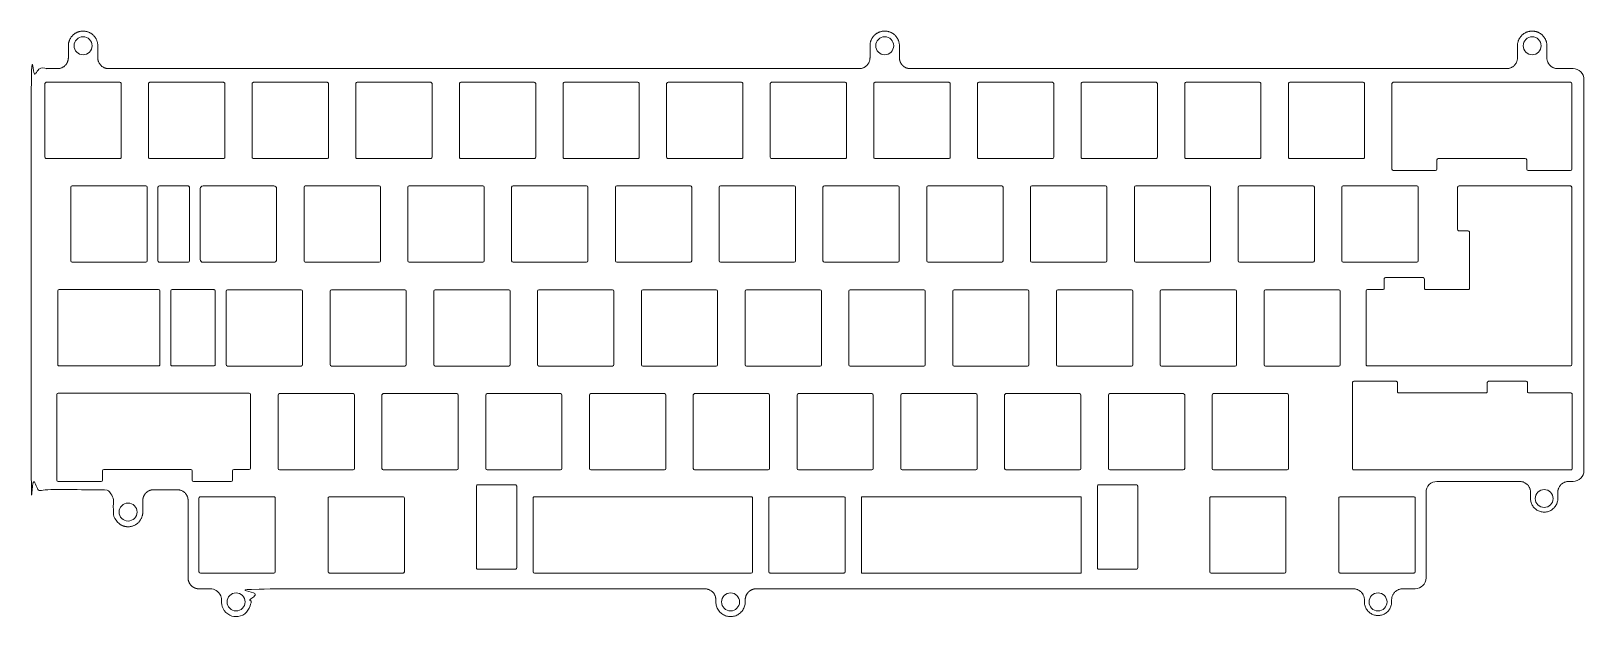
# Model space of a CAD drawing. Header units: millimetres. Extents: x -143 to 143, y -54 to 54.
import ezdxf

# ---------------------------------------------------------------- set-up
doc = ezdxf.new("R2010")
doc.units = ezdxf.units.MM
doc.layers.get('0').update_dxf_attribs({"lineweight": 18})

msp = doc.modelspace()

# ---------------------------------------------------------------- linework, layer by layer
at = {"color": 0, "linetype": 'Continuous'}
for p, q in [((9.45, 46.83), (-128.3, 46.83)), ((128.3, 46.83), (18.85, 46.83)), ((107.26, 28.39), (107.26, 44.08)), ((107.51, 44.33), (140.01, 44.33)), ((140.26, 44.08), (140.26, 28.39)), ((115.52, 30.08), (115.52, 28.39)), ((131.74, 30.33), (115.77, 30.33)), ((131.99, 29.23), (131.99, 30.08)), ((131.99, 28.39), (131.99, 29.23)), ((115.27, 28.14), (107.51, 28.14)), ((140.01, 28.14), (132.24, 28.14)), ((-137.81, -28.67), (-137.81, -12.98)), ((-137.56, -12.73), (-102.53, -12.73)), ((-102.28, -12.98), (-102.28, -26.48)), ((-129.44, -26.98), (-129.44, -28.67)), ((-113.21, -26.73), (-129.19, -26.73)), ((-112.96, -28.67), (-112.96, -26.98)), ((-105.56, -26.98), (-105.56, -28.67)), ((-102.53, -26.73), (-105.31, -26.73)), ((-129.69, -28.92), (-137.56, -28.92)), ((-105.81, -28.92), (-112.71, -28.92)), ((-9.45, -48.62), (100.2, -48.62))]:
    msp.add_line(p, q, dxfattribs=at)
for p, q in [((-135.25, 11.56), (-135.25, 25.06)), ((-135, 25.31), (-121.5, 25.31)), ((-121.25, 25.06), (-121.25, 11.56)), ((-111.48, 11.81), (-111.48, 24.81)), ((-110.98, 25.31), (-97.98, 25.31)), ((-97.48, 24.81), (-97.48, 11.81)), ((-92.43, 11.51), (-92.43, 25.11)), ((-92.23, 25.31), (-78.63, 25.31)), ((-78.43, 25.11), (-78.43, 11.51)), ((-73.38, 11.56), (-73.38, 25.06)), ((-73.13, 25.31), (-59.63, 25.31)), ((-59.38, 25.06), (-59.38, 11.56)), ((-54.33, 11.56), (-54.33, 25.06)), ((-54.08, 25.31), (-40.58, 25.31)), ((-40.33, 25.06), (-40.33, 11.56)), ((-35.28, 11.56), (-35.28, 25.06)), ((-35.03, 25.31), (-21.53, 25.31)), ((-21.28, 25.06), (-21.28, 11.56)), ((-16.23, 11.56), (-16.23, 25.06)), ((-15.98, 25.31), (-2.48, 25.31)), ((-2.23, 25.06), (-2.23, 11.56)), ((2.82, 11.56), (2.82, 25.06)), ((3.07, 25.31), (16.57, 25.31)), ((16.82, 25.06), (16.82, 11.56)), ((21.87, 11.56), (21.87, 25.06)), ((22.12, 25.31), (35.62, 25.31)), ((35.87, 25.06), (35.87, 11.56)), ((40.92, 11.56), (40.92, 25.06)), ((41.17, 25.31), (54.67, 25.31)), ((54.92, 25.06), (54.92, 11.56)), ((59.97, 11.56), (59.97, 25.06)), ((60.22, 25.31), (73.72, 25.31)), ((73.97, 25.06), (73.97, 11.56)), ((79.02, 11.56), (79.02, 25.06)), ((79.27, 25.31), (92.77, 25.31)), ((93.02, 25.06), (93.02, 11.56)), ((98.07, 11.56), (98.07, 25.06)), ((98.32, 25.31), (111.82, 25.31)), ((112.07, 25.06), (112.07, 11.56)), ((-121.5, 11.31), (-135, 11.31)), ((-97.98, 11.31), (-110.98, 11.31)), ((-78.63, 11.31), (-92.23, 11.31)), ((-59.63, 11.31), (-73.13, 11.31)), ((-40.58, 11.31), (-54.08, 11.31)), ((-21.53, 11.31), (-35.03, 11.31)), ((-2.48, 11.31), (-15.98, 11.31)), ((16.57, 11.31), (3.07, 11.31)), ((35.62, 11.31), (22.12, 11.31)), ((54.67, 11.31), (41.17, 11.31)), ((73.72, 11.31), (60.22, 11.31)), ((92.77, 11.31), (79.27, 11.31)), ((111.82, 11.31), (98.32, 11.31)), ((-106.72, -7.49), (-106.72, 6)), ((-106.47, 6.25), (-92.97, 6.25)), ((-92.72, 6), (-92.72, -7.49)), ((-87.67, -7.49), (-87.67, 6)), ((-87.42, 6.25), (-73.92, 6.25)), ((-73.67, 6), (-73.67, -7.49)), ((-68.62, -7.49), (-68.62, 6)), ((-68.37, 6.25), (-54.87, 6.25)), ((-54.62, 6), (-54.62, -7.49)), ((-49.57, -7.49), (-49.57, 6)), ((-49.32, 6.25), (-35.82, 6.25)), ((-35.57, 6), (-35.57, -7.49)), ((-30.52, -7.5), (-30.52, 6)), ((-30.27, 6.25), (-16.77, 6.25)), ((-16.52, 6), (-16.52, -7.5)), ((-11.47, -7.5), (-11.47, 6)), ((-11.22, 6.25), (2.28, 6.25)), ((2.53, 6), (2.53, -7.5)), ((7.58, -7.5), (7.58, 6)), ((7.83, 6.25), (21.33, 6.25)), ((21.58, 6), (21.58, -7.5)), ((26.63, -7.5), (26.63, 6)), ((26.88, 6.25), (40.38, 6.25)), ((40.63, 6), (40.63, -7.5)), ((45.68, -7.5), (45.68, 6)), ((45.93, 6.25), (59.43, 6.25)), ((59.68, 6), (59.68, -7.5)), ((64.73, -7.5), (64.73, 6)), ((64.98, 6.25), (78.48, 6.25)), ((78.73, 6), (78.73, -7.5)), ((83.78, -7.5), (83.78, 6)), ((84.03, 6.25), (97.53, 6.25)), ((97.78, 6), (97.78, -7.5)), ((-92.97, -7.74), (-106.47, -7.74)), ((-73.92, -7.74), (-87.42, -7.74)), ((-54.87, -7.74), (-68.37, -7.74)), ((-35.82, -7.74), (-49.32, -7.74)), ((-16.77, -7.75), (-30.27, -7.75)), ((2.28, -7.75), (-11.22, -7.75)), ((21.33, -7.75), (7.83, -7.75)), ((40.38, -7.75), (26.88, -7.75)), ((59.43, -7.75), (45.93, -7.75)), ((78.48, -7.75), (64.98, -7.75)), ((97.53, -7.75), (84.03, -7.75)), ((-97.19, -26.54), (-97.19, -13.05)), ((-96.94, -12.8), (-83.44, -12.8)), ((-83.19, -13.05), (-83.19, -26.54)), ((-78.14, -26.54), (-78.14, -13.05)), ((-77.89, -12.8), (-64.39, -12.8)), ((-64.14, -13.05), (-64.14, -26.54)), ((-59.09, -26.54), (-59.09, -13.05)), ((-58.84, -12.8), (-45.34, -12.8)), ((-45.09, -13.05), (-45.09, -26.54)), ((-40.04, -26.55), (-40.04, -13.05)), ((-39.79, -12.8), (-26.29, -12.8)), ((-26.04, -13.05), (-26.04, -26.55)), ((-20.99, -26.55), (-20.99, -13.05)), ((-20.74, -12.8), (-7.24, -12.8)), ((-6.99, -13.05), (-6.99, -26.55)), ((-1.94, -26.55), (-1.94, -13.05)), ((-1.69, -12.8), (11.81, -12.8)), ((12.06, -13.05), (12.06, -26.55)), ((17.11, -26.55), (17.11, -13.05)), ((17.36, -12.8), (30.86, -12.8)), ((31.11, -13.05), (31.11, -26.55)), ((36.16, -26.55), (36.16, -13.05)), ((36.41, -12.8), (49.91, -12.8)), ((50.16, -13.05), (50.16, -26.55)), ((55.21, -26.55), (55.21, -13.05)), ((55.46, -12.8), (68.96, -12.8)), ((69.21, -13.05), (69.21, -26.55)), ((74.26, -26.55), (74.26, -13.05)), ((74.51, -12.8), (88.01, -12.8)), ((88.26, -13.05), (88.26, -26.55)), ((-83.44, -26.79), (-96.94, -26.79)), ((-64.39, -26.79), (-77.89, -26.79)), ((-45.34, -26.79), (-58.84, -26.79)), ((-26.29, -26.8), (-39.79, -26.8)), ((-7.24, -26.8), (-20.74, -26.8)), ((11.81, -26.8), (-1.69, -26.8)), ((30.86, -26.8), (17.36, -26.8)), ((49.91, -26.8), (36.41, -26.8)), ((68.96, -26.8), (55.46, -26.8)), ((88.01, -26.8), (74.51, -26.8))]:
    msp.add_line(p, q)
for points in [[(140.5, -28.92, 0.414213), (142.5, -26.92), (142.5, 44.83, 0.414213), (140.5, 46.83), (137.7, 46.83)], [(130.7, -28.92), (115.51, -28.92, 0.414214), (113.51, -30.92), (113.51, -46.62, -0.414213), (111.51, -48.62), (109.2, -48.62)]]:
    msp.add_lwpolyline(points, format="xyb", dxfattribs=at)
for points in [[(-126.25, 30.33), (-139.75, 30.33, -0.414214), (-140, 30.58), (-140, 44.08, -0.414214), (-139.75, 44.33), (-126.25, 44.33, -0.414214), (-126, 44.08), (-126, 30.58, -0.414214)], [(-107.23, 30.33), (-120.73, 30.33, -0.414214), (-120.98, 30.58), (-120.98, 44.08, -0.414214), (-120.73, 44.33), (-107.23, 44.33, -0.414214), (-106.98, 44.08), (-106.98, 30.58, -0.414214)], [(-101.96, 30.58), (-101.96, 44.08, -0.414214), (-101.71, 44.33), (-88.21, 44.33, -0.414214), (-87.96, 44.08), (-87.96, 30.58, -0.414214), (-88.21, 30.33), (-101.71, 30.33, -0.414214)], [(-82.94, 30.58), (-82.94, 44.08, -0.414214), (-82.69, 44.33), (-69.19, 44.33, -0.414214), (-68.94, 44.08), (-68.94, 30.58, -0.414214), (-69.19, 30.33), (-82.69, 30.33, -0.414214)], [(-49.92, 44.08), (-49.92, 30.58, -0.414214), (-50.17, 30.33), (-63.67, 30.33, -0.414214), (-63.92, 30.58), (-63.92, 44.08, -0.414214), (-63.67, 44.33), (-50.17, 44.33, -0.414214)], [(-44.9, 30.58), (-44.9, 44.08, -0.414214), (-44.65, 44.33), (-31.15, 44.33, -0.414214), (-30.9, 44.08), (-30.9, 30.58, -0.414214), (-31.15, 30.33), (-44.65, 30.33, -0.414214)], [(-25.88, 30.58), (-25.88, 44.08, -0.414214), (-25.63, 44.33), (-12.13, 44.33, -0.414214), (-11.88, 44.08), (-11.88, 30.58, -0.414214), (-12.13, 30.33), (-25.63, 30.33, -0.414214)], [(-6.86, 30.58), (-6.86, 44.08, -0.414214), (-6.61, 44.33), (6.89, 44.33, -0.414214), (7.14, 44.08), (7.14, 30.58, -0.414214), (6.89, 30.33), (-6.61, 30.33, -0.414214)], [(26.16, 44.08), (26.16, 30.58, -0.414214), (25.91, 30.33), (12.41, 30.33, -0.414214), (12.16, 30.58), (12.16, 44.08, -0.414214), (12.41, 44.33), (25.91, 44.33, -0.414214)], [(31.18, 30.58), (31.18, 44.08, -0.414214), (31.43, 44.33), (44.93, 44.33, -0.414214), (45.18, 44.08), (45.18, 30.58, -0.414214), (44.93, 30.33), (31.43, 30.33, -0.414214)], [(63.95, 30.33), (50.45, 30.33, -0.414214), (50.2, 30.58), (50.2, 44.08, -0.414214), (50.45, 44.33), (63.95, 44.33, -0.414214), (64.2, 44.08), (64.2, 30.58, -0.414214)], [(82.97, 30.33), (69.47, 30.33, -0.414214), (69.22, 30.58), (69.22, 44.08, -0.414214), (69.47, 44.33), (82.97, 44.33, -0.414214), (83.22, 44.08), (83.22, 30.58, -0.414214)], [(101.99, 30.33), (88.49, 30.33, -0.414214), (88.24, 30.58), (88.24, 44.08, -0.414214), (88.49, 44.33), (101.99, 44.33, -0.414214), (102.24, 44.08), (102.24, 30.58, -0.414214)], [(-119.25, 11.56), (-119.25, 25.06, -0.414214), (-119, 25.31), (-113.73, 25.31, -0.414214), (-113.48, 25.06), (-113.48, 11.56, -0.414214), (-113.73, 11.31), (-119, 11.31, -0.414214)], [(102.76, 6.29), (105.57, 6.29, 0.414214), (105.82, 6.54), (105.82, 8.23, -0.414214), (106.07, 8.48), (112.97, 8.48, -0.414214), (113.22, 8.23), (113.22, 6.54, 0.414214), (113.47, 6.29), (121.26, 6.29, 0.414214), (121.51, 6.54), (121.51, 16.79, 0.414214), (121.26, 17.04), (119.57, 17.04, -0.414214), (119.32, 17.29), (119.32, 25.06, -0.414214), (119.57, 25.31), (140.01, 25.31, -0.414214), (140.26, 25.06), (140.26, -7.46, -0.414214), (140.01, -7.71), (102.76, -7.71, -0.414214), (102.51, -7.46), (102.51, 6.04, -0.414214)], [(-119.15, -7.71), (-137.41, -7.71, -0.414214), (-137.66, -7.46), (-137.66, 6.04, -0.414214), (-137.41, 6.29), (-119.15, 6.29, -0.414214), (-118.9, 6.04), (-118.9, -7.46, -0.414214)], [(-108.76, 6.04), (-108.76, -7.46, -0.414214), (-109.01, -7.71), (-116.65, -7.71, -0.414214), (-116.9, -7.46), (-116.9, 6.04, -0.414214), (-116.65, 6.29), (-109.01, 6.29, -0.414214)], [(108.52, -12.68), (124.5, -12.68, 0.414214), (124.75, -12.43), (124.75, -10.79, -0.414214), (125, -10.54), (131.9, -10.54, -0.414214), (132.15, -10.79), (132.15, -12.43, 0.414214), (132.4, -12.68), (140.09, -12.68, -0.414214), (140.34, -12.93), (140.34, -26.53, -0.414214), (140.09, -26.78), (100.26, -26.78, -0.414214), (100.01, -26.53), (100.01, -10.79, -0.414214), (100.26, -10.54), (108.02, -10.54, -0.414214), (108.27, -10.79), (108.27, -12.43, 0.414214)], [(-53.4, -29.79), (-53.4, -44.79, -0.414214), (-53.65, -45.04), (-60.55, -45.04, -0.414214), (-60.8, -44.79), (-60.8, -30), (-60.8, -29.79, -0.414214), (-60.55, -29.54), (-53.65, -29.54, -0.414214)], [(53.45, -29.54), (60.35, -29.54, -0.414214), (60.6, -29.79), (60.6, -44.79, -0.414214), (60.35, -45.04), (53.45, -45.04, -0.414214), (53.2, -44.79), (53.2, -29.79, -0.414214)], [(-97.97, -45.73), (-111.47, -45.73, -0.414214), (-111.72, -45.48), (-111.72, -31.98, -0.414214), (-111.47, -31.73), (-97.97, -31.73, -0.414214), (-97.72, -31.98), (-97.72, -45.48, -0.414214)], [(-74.26, -45.73), (-87.76, -45.73, -0.414214), (-88.01, -45.48), (-88.01, -31.98, -0.414214), (-87.76, -31.73), (-74.26, -31.73, -0.414214), (-74.01, -31.98), (-74.01, -45.48, -0.414214)], [(-10.36, -45.73), (-50.15, -45.73, -0.414214), (-50.4, -45.48), (-50.4, -31.98, -0.414214), (-50.15, -31.73), (-49.78, -31.73), (-10.36, -31.73, -0.414214), (-10.11, -31.98), (-10.11, -45.48, -0.414214)], [(6.64, -45.73), (-6.86, -45.73, -0.414214), (-7.11, -45.48), (-7.11, -31.98, -0.414214), (-6.86, -31.73), (6.64, -31.73, -0.414214), (6.89, -31.98), (6.89, -45.48, -0.414214)], [(87.8, -31.98), (87.8, -45.48, -0.414214), (87.55, -45.73), (74.05, -45.73, -0.414214), (73.8, -45.48), (73.8, -31.98, -0.414214), (74.05, -31.73), (87.55, -31.73, -0.414214)], [(97.51, -45.48), (97.51, -31.98, -0.414214), (97.76, -31.73), (111.26, -31.73, -0.414214), (111.51, -31.98), (111.51, -45.48, -0.414214), (111.26, -45.73), (97.76, -45.73, -0.414214)]]:
    msp.add_lwpolyline(points, format="xyb", close=True, dxfattribs=at)
msp.add_lwpolyline([(9.89, -31.73), (50.19, -31.73), (50.19, -45.73), (9.89, -45.73)], close=True, dxfattribs=at)
for centre in [(-133, 51.03), (14.15, 51.03), (133, 51.03), (135.2, -32.05), (-124.74, -34.53), (-104.91, -51.02), (-14.15, -51.02), (104.7, -51.02)]:
    msp.add_circle(centre, 1.65, dxfattribs=at)
for centre, start, end in [((107.51, 44.08), 90, 180), ((140.01, 44.08), 0, 90), ((115.77, 30.08), 90, 180), ((131.74, 30.08), 0, 90), ((107.51, 28.39), 180, 270), ((115.27, 28.39), 270, 360), ((132.24, 28.39), 180, 270), ((140.01, 28.39), 270, 0), ((-137.56, -12.98), 90, 180), ((-102.53, -12.98), 0, 90), ((-129.19, -26.98), 90, 180), ((-113.21, -26.98), 0, 90), ((-105.31, -26.98), 90, 180), ((-102.53, -26.48), 270, 0), ((-137.56, -28.67), 180, 270), ((-129.69, -28.67), 270, 360), ((-112.71, -28.67), 180, 270), ((-105.81, -28.67), 270, 0)]:
    msp.add_arc(centre, 0.25, start, end, dxfattribs=at)
for centre, radius, start, end in [((-135, 25.06), 0.25, 90, 180), ((-121.5, 25.06), 0.25, 360, 90), ((-110.98, 24.81), 0.5, 90, 180), ((-97.98, 24.81), 0.5, 360, 90), ((-92.23, 25.11), 0.2, 90, 180), ((-78.63, 25.11), 0.2, 0, 90), ((-73.13, 25.06), 0.25, 90, 180), ((-59.63, 25.06), 0.25, 0, 90), ((-54.08, 25.06), 0.25, 90, 180), ((-40.58, 25.06), 0.25, 360, 90), ((-35.03, 25.06), 0.25, 90, 180), ((-21.53, 25.06), 0.25, 0, 90), ((-15.98, 25.06), 0.25, 90, 180), ((-2.48, 25.06), 0.25, 360, 90), ((3.07, 25.06), 0.25, 90, 180), ((16.57, 25.06), 0.25, 0, 90), ((22.12, 25.06), 0.25, 90, 180), ((35.62, 25.06), 0.25, 0, 90), ((41.17, 25.06), 0.25, 90, 180), ((54.67, 25.06), 0.25, 0, 90), ((60.22, 25.06), 0.25, 90, 180), ((73.72, 25.06), 0.25, 0, 90), ((79.27, 25.06), 0.25, 90, 180), ((92.77, 25.06), 0.25, 0, 90), ((98.32, 25.06), 0.25, 90, 180), ((111.82, 25.06), 0.25, 0, 90), ((-135, 11.56), 0.25, 180, 270), ((-121.5, 11.56), 0.25, 270, 360), ((-110.98, 11.81), 0.5, 180, 270), ((-97.98, 11.81), 0.5, 270, 360), ((-92.23, 11.51), 0.2, 180, 270), ((-78.63, 11.51), 0.2, 270, 360), ((-73.13, 11.56), 0.25, 180, 270), ((-59.63, 11.56), 0.25, 270, 360), ((-54.08, 11.56), 0.25, 180, 270), ((-40.58, 11.56), 0.25, 270, 360), ((-35.03, 11.56), 0.25, 180, 270), ((-21.53, 11.56), 0.25, 270, 360), ((-15.98, 11.56), 0.25, 180, 270), ((-2.48, 11.56), 0.25, 270, 360), ((3.07, 11.56), 0.25, 180, 270), ((16.57, 11.56), 0.25, 270, 0), ((22.12, 11.56), 0.25, 180, 270), ((35.62, 11.56), 0.25, 270, 0), ((41.17, 11.56), 0.25, 180, 270), ((54.67, 11.56), 0.25, 270, 360), ((60.22, 11.56), 0.25, 180, 270), ((73.72, 11.56), 0.25, 270, 0), ((79.27, 11.56), 0.25, 180, 270), ((92.77, 11.56), 0.25, 270, 0), ((98.32, 11.56), 0.25, 180, 270), ((111.82, 11.56), 0.25, 270, 360), ((-106.47, 6), 0.25, 90, 180), ((-92.97, 6), 0.25, 0, 90), ((-87.42, 6), 0.25, 90, 180), ((-73.92, 6), 0.25, 0, 90), ((-68.37, 6), 0.25, 90, 180), ((-54.87, 6), 0.25, 0, 90), ((-49.32, 6), 0.25, 90, 180), ((-35.82, 6), 0.25, 0, 90), ((-30.27, 6), 0.25, 90, 180), ((-16.77, 6), 0.25, 360, 90), ((-11.22, 6), 0.25, 90, 180), ((2.28, 6), 0.25, 360, 90), ((7.83, 6), 0.25, 90, 180), ((21.33, 6), 0.25, 360, 90), ((26.88, 6), 0.25, 90, 180), ((40.38, 6), 0.25, 0, 90), ((45.93, 6), 0.25, 90, 180), ((59.43, 6), 0.25, 0, 90), ((64.98, 6), 0.25, 90, 180), ((78.48, 6), 0.25, 360, 90), ((84.03, 6), 0.25, 90, 180), ((97.53, 6), 0.25, 0, 90), ((-106.47, -7.49), 0.25, 180, 270), ((-92.97, -7.49), 0.25, 270, 360), ((-87.42, -7.49), 0.25, 180, 270), ((-73.92, -7.49), 0.25, 270, 0), ((-68.37, -7.49), 0.25, 180, 270), ((-54.87, -7.49), 0.25, 270, 360), ((-49.32, -7.49), 0.25, 180, 270), ((-35.82, -7.49), 0.25, 270, 0), ((-30.27, -7.5), 0.25, 180, 270), ((-16.77, -7.5), 0.25, 270, 360), ((-11.22, -7.5), 0.25, 180, 270), ((2.28, -7.5), 0.25, 270, 360), ((7.83, -7.5), 0.25, 180, 270), ((21.33, -7.5), 0.25, 270, 0), ((26.88, -7.5), 0.25, 180, 270), ((40.38, -7.5), 0.25, 270, 0), ((45.93, -7.5), 0.25, 180, 270), ((59.43, -7.5), 0.25, 270, 0), ((64.98, -7.5), 0.25, 180, 270), ((78.48, -7.5), 0.25, 270, 360), ((84.03, -7.5), 0.25, 180, 270), ((97.53, -7.5), 0.25, 270, 360), ((-96.94, -13.05), 0.25, 90, 180), ((-83.44, -13.05), 0.25, 0, 90), ((-77.89, -13.05), 0.25, 90, 180), ((-64.39, -13.05), 0.25, 0, 90), ((-58.84, -13.05), 0.25, 90, 180), ((-45.34, -13.05), 0.25, 0, 90), ((-39.79, -13.05), 0.25, 90, 180), ((-26.29, -13.05), 0.25, 0, 90), ((-20.74, -13.05), 0.25, 90, 180), ((-7.24, -13.05), 0.25, 360, 90), ((-1.69, -13.05), 0.25, 90, 180), ((11.81, -13.05), 0.25, 0, 90), ((17.36, -13.05), 0.25, 90, 180), ((30.86, -13.05), 0.25, 360, 90), ((36.41, -13.05), 0.25, 90, 180), ((49.91, -13.05), 0.25, 0, 90), ((55.46, -13.05), 0.25, 90, 180), ((68.96, -13.05), 0.25, 0, 90), ((74.51, -13.05), 0.25, 90, 180), ((88.01, -13.05), 0.25, 360, 90), ((-96.94, -26.54), 0.25, 180, 270), ((-83.44, -26.54), 0.25, 270, 0), ((-77.89, -26.54), 0.25, 180, 270), ((-64.39, -26.54), 0.25, 270, 0), ((-58.84, -26.54), 0.25, 180, 270), ((-45.34, -26.54), 0.25, 270, 0), ((-39.79, -26.55), 0.25, 180, 270), ((-26.29, -26.55), 0.25, 270, 360), ((-20.74, -26.55), 0.25, 180, 270), ((-7.24, -26.55), 0.25, 270, 0), ((-1.69, -26.55), 0.25, 180, 270), ((11.81, -26.55), 0.25, 270, 360), ((17.36, -26.55), 0.25, 180, 270), ((30.86, -26.55), 0.25, 270, 0), ((36.41, -26.55), 0.25, 180, 270), ((49.91, -26.55), 0.25, 270, 0), ((55.46, -26.55), 0.25, 180, 270), ((68.96, -26.55), 0.25, 270, 360), ((74.51, -26.55), 0.25, 180, 270), ((88.01, -26.55), 0.25, 270, 0)]:
    msp.add_arc(centre, radius, start, end)
for points, weights, knots in [([(-137.7, 46.83), (-135.7, 46.83), (-135.7, 48.83), (-135.7, 49.93), (-135.7, 51.03), (-135.7, 52.58), (-134.35, 53.36), (-133, 54.14), (-131.65, 53.36), (-130.3, 52.58), (-130.3, 51.03), (-130.3, 49.93), (-130.3, 48.83), (-130.3, 46.83), (-128.3, 46.83)], [1, 0.707106781187, 1, 1, 1, 0.866025403784, 1, 0.866025403784, 1, 0.866025403784, 1, 1, 1, 0.707106781187, 1], [0, 0, 0, 3.585779, 3.585779, 5.868557, 5.868557, 8.259076, 8.259076, 10.649596, 10.649596, 13.040115, 13.040115, 15.322893, 15.322893, 18.908672, 18.908672, 18.908672]), ([(9.45, 46.83), (11.45, 46.83), (11.45, 48.83), (11.45, 49.93), (11.45, 51.03), (11.45, 52.58), (12.8, 53.36), (14.15, 54.14), (15.5, 53.36), (16.85, 52.58), (16.85, 51.03), (16.85, 49.93), (16.85, 48.83), (16.85, 48), (17.44, 47.41), (18.02, 46.83), (18.85, 46.83)], [1, 0.707106781187, 1, 1, 1, 0.866025403784, 1, 0.866025403784, 1, 0.866025403784, 1, 1, 1, 0.923879532511, 1, 0.923879532511, 1], [0, 0, 0, 3.597153, 3.597153, 5.887172, 5.887172, 8.285274, 8.285274, 10.683376, 10.683376, 13.081478, 13.081478, 15.371497, 15.371497, 17.170073, 17.170073, 18.96865, 18.96865, 18.96865]), ([(128.3, 46.83), (130.3, 46.83), (130.3, 48.83), (130.3, 49.93), (130.3, 51.03), (130.3, 52.58), (131.65, 53.36), (133, 54.14), (134.35, 53.36), (135.7, 52.58), (135.7, 51.03), (135.7, 49.93), (135.7, 48.83), (135.7, 46.83), (137.7, 46.83)], [1, 0.707106781187, 1, 1, 1, 0.866025403784, 1, 0.866025403784, 1, 0.866025403784, 1, 1, 1, 0.707106781187, 1], [0, 0, 0, 3.585779, 3.585779, 5.868557, 5.868557, 8.259076, 8.259076, 10.649596, 10.649596, 13.040115, 13.040115, 15.322893, 15.322893, 18.908672, 18.908672, 18.908672]), ([(-137.7, 46.83), (-139.1, 46.83), (-140.5, 46.83), (-141.33, 46.83), (-141.91, 46.24), (-142.5, 45.65), (-142.5, 44.83), (-142.5, 8.2), (-142.5, -28.42), (-142.5, -30.43), (-140.5, -30.43), (-134.97, -30.43), (-129.44, -30.43), (-127.44, -30.43), (-127.44, -32.43), (-127.44, -33.48), (-127.44, -34.53), (-127.44, -35.65), (-126.65, -36.44), (-125.86, -37.23), (-124.74, -37.23), (-123.62, -37.23), (-122.83, -36.44), (-122.04, -35.65), (-122.04, -34.53), (-122.04, -33.48), (-122.04, -32.43), (-122.04, -30.44), (-120.04, -30.43), (-117.89, -30.43), (-115.73, -30.43), (-114.9, -30.42), (-114.31, -31.01), (-113.72, -31.6), (-113.72, -32.43), (-113.72, -39.53), (-113.72, -46.62), (-113.72, -48.62), (-111.72, -48.62), (-110.67, -48.62), (-109.61, -48.62), (-107.61, -48.62), (-107.61, -50.62), (-107.61, -50.82), (-107.61, -51.02), (-107.61, -53.72), (-104.91, -53.72), (-102.21, -53.72), (-102.21, -51.02), (-102.21, -50.82), (-102.21, -50.62), (-102.21, -49.8), (-101.63, -49.21), (-101.04, -48.62), (-100.21, -48.62), (-59.53, -48.62), (-18.85, -48.62)], [1, 1, 1, 0.923879345724, 1, 0.923879345724, 1, 1, 1, 0.707106781187, 1, 1, 1, 0.707106781187, 1, 1, 1, 0.923879522221, 1, 0.923879522221, 1, 0.923879522221, 1, 0.923879522221, 1, 1, 1, 0.707911717245, 1, 1, 1, 0.923661444411, 1, 0.923661444411, 1, 1, 1, 0.707106781187, 1, 1, 1, 0.707106781187, 1, 1, 1, 0.707106781187, 1, 0.707106781187, 1, 1, 1, 0.923879532511, 1, 0.923879532511, 1, 1, 1], [0, 0, 0, 7.888759, 7.888759, 14.084583, 14.084583, 20.280408, 20.280408, 28.169166, 28.169166, 40.5608, 40.5608, 48.449559, 48.449559, 60.841192, 60.841192, 68.729951, 68.729951, 74.925768, 74.925768, 81.121585, 81.121585, 87.317402, 87.317402, 93.513219, 93.513219, 101.401978, 101.401978, 113.775641, 113.775641, 121.6644, 121.6644, 127.869202, 127.869202, 134.074004, 134.074004, 141.962763, 141.962763, 154.354396, 154.354396, 162.243155, 162.243155, 174.634788, 174.634788, 182.523547, 182.523547, 194.915181, 194.915181, 207.306814, 207.306814, 215.195573, 215.195573, 221.39139, 221.39139, 227.587206, 227.587206, 235.475965, 235.475965, 235.475965]), ([(130.7, -28.92), (132.7, -28.92), (132.7, -30.92), (132.7, -31.49), (132.7, -32.05), (132.7, -34.55), (135.2, -34.55), (137.7, -34.55), (137.7, -32.05), (137.7, -31.49), (137.7, -30.92), (137.7, -28.92), (139.7, -28.92), (140.1, -28.92), (140.5, -28.92)], [1, 0.707106781187, 1, 1, 1, 0.707106781187, 1, 0.707106781187, 1, 1, 1, 0.707106781187, 1, 1, 1], [0, 0, 0, 2.847979, 2.847979, 4.661059, 4.661059, 7.509038, 7.509038, 10.357017, 10.357017, 12.170096, 12.170096, 15.018075, 15.018075, 16.831155, 16.831155, 16.831155]), ([(-9.45, -48.62), (-10.28, -48.62), (-10.86, -49.21), (-11.45, -49.8), (-11.45, -50.62), (-11.45, -50.82), (-11.45, -51.02), (-11.45, -53.72), (-14.15, -53.72), (-16.85, -53.72), (-16.85, -51.02), (-16.85, -50.82), (-16.85, -50.62), (-16.85, -48.62), (-18.85, -48.62)], [1, 0.923879532511, 1, 0.923879532511, 1, 1, 1, 0.707106781187, 1, 0.707106781187, 1, 1, 1, 0.707106781187, 1], [0, 0, 0, 1.445874, 1.445874, 2.891747, 2.891747, 4.73269, 4.73269, 7.624437, 7.624437, 10.516184, 10.516184, 12.357128, 12.357128, 15.248875, 15.248875, 15.248875]), ([(109.2, -48.62), (107.2, -48.62), (107.2, -50.62), (107.2, -50.82), (107.2, -51.02), (107.2, -53.52), (104.7, -53.52), (102.2, -53.52), (102.2, -51.02), (102.2, -50.82), (102.2, -50.62), (102.2, -48.62), (100.2, -48.62)], [1, 0.707106781187, 1, 1, 1, 0.707106781187, 1, 0.707106781187, 1, 1, 1, 0.707106781187, 1], [0, 0, 0, 2.76426, 2.76426, 4.524042, 4.524042, 7.288302, 7.288302, 10.052561, 10.052561, 11.812344, 11.812344, 14.576604, 14.576604, 14.576604])]:
    msp.add_rational_spline(points, weights, degree=2, knots=knots, dxfattribs=at)

doc.saveas('drawing.dxf')
